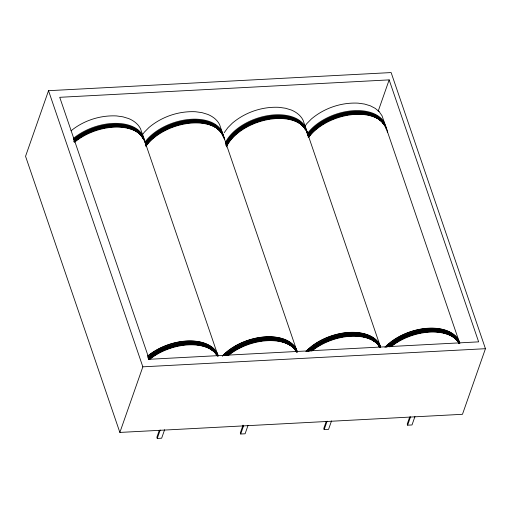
<?xml version="1.0" encoding="UTF-8"?>
<svg xmlns="http://www.w3.org/2000/svg" width="511" height="511" viewBox="0 0 511 511"><rect width="100%" height="100%" fill="white"/><g stroke="black" fill="none" stroke-linecap="round" stroke-linejoin="round"><path stroke-width="0.77" d="M48.526 90.69L25.55 156.296L119.868 432.427L462.474 414.306L485.45 348.7L391.132 72.568L48.526 90.69L142.844 366.828L119.868 432.427M159.33 430.256L156.864 437.301L157.254 438.432L161.642 438.202L164.606 429.751M157.254 438.432L160.211 429.981M243.032 425.139L240.323 432.887L240.707 434.018L245.101 433.788L248.059 425.337M240.707 434.018L243.664 425.567M378.197 111.174L389.158 79.882L59.73 97.307L149.212 359.284L478.641 341.853L389.158 79.882M326.242 421.428L323.776 428.467L324.159 429.604L328.554 429.368L331.511 420.923M324.159 429.604L327.123 421.153M409.694 417.014L407.229 424.053L407.618 425.19L412.013 424.954L414.97 416.503M407.618 425.19L410.576 416.74M142.499 134.706L144.306 132.196L148.905 127.546C161.751 116.687 178.799 110.893 195.598 111.743L202.049 112.656L207.836 114.419C212.678 116.438 217.143 119.727 219.564 124.492L221.985 131.57M224.208 132.707L227.759 127.782L232.364 123.132C245.203 112.273 262.252 106.48 279.051 107.329L285.508 108.243L291.289 110.006C296.131 112.024 300.602 115.314 303.017 120.079L305.437 127.156M305.016 126.108L306.824 123.605L311.423 118.948C324.268 108.089 341.316 102.296 358.115 103.152L364.573 104.059L370.354 105.822L375.278 108.396L379.188 111.705M71.055 130.79C83.676 120.475 100.265 115.128 116.534 115.927L122.991 116.84L128.772 118.603C133.614 120.622 138.079 123.911 140.499 128.676L142.92 135.754M142.844 366.828L485.45 348.7M379.283 111.807L382.024 115.761L384.502 122.972M385.754 126.709L458.789 340.53M306.689 130.893L379.73 344.714M223.237 135.306L296.271 349.128M144.172 139.49L217.207 353.312M310.95 350.565A42.669 25.633 -18.9 0 1 378.153 344.81M379.028 346.068A42.669 25.633 -18.9 0 1 379.769 347.378M311.531 350.687A43.007 25.837 -18.9 0 1 379.96 347.295M310.988 350.993A42.854 25.742 -18.9 0 1 379.75 347.129M308.197 351.242A42.905 25.774 -18.9 0 1 349.588 333.919A42.905 25.774 -18.9 0 1 380.178 347.435A43.192 25.946 -18.9 0 0 311.48 350.84M225.836 144.076A43.026 25.844 -18.9 0 1 267.777 116.827A43.026 25.844 -18.9 0 1 306.134 130.248M310.241 350.552A42.643 25.62 -18.9 0 1 379.571 346.886M225.926 145.239A42.764 25.691 -18.9 0 1 265.605 117.9A42.764 25.691 -18.9 0 1 305.182 128.721M226.047 144.3A42.879 25.754 -18.9 0 1 267.247 117.255A42.879 25.754 -18.9 0 1 305.814 129.82M226.501 145.035A42.656 25.627 -18.9 0 1 263.893 118.878A42.656 25.627 -18.9 0 1 303.636 126.69M304.511 127.948A42.656 25.627 -18.9 0 1 305.252 129.257M226.079 145.482A42.694 25.646 -18.9 0 1 265.688 118.188A42.694 25.646 -18.9 0 1 305.195 128.996M310.33 350.808A42.637 25.614 -18.9 0 1 379.647 347.141M226.622 145.533A42.713 25.659 -18.9 0 1 265.861 118.942A42.713 25.659 -18.9 0 1 305.118 129.079M226.577 145.29A42.669 25.633 -18.9 0 1 264.577 118.986A42.669 25.633 -18.9 0 1 304.179 127.558M309.04 351.274A42.694 25.646 -18.9 0 1 348.924 334.577A42.694 25.646 -18.9 0 1 379.532 346.618M308.369 351.504A42.783 25.697 -18.9 0 1 348.464 334.309A42.783 25.697 -18.9 0 1 379.532 346.343M305.846 351.517A43.499 26.131 -18.9 0 1 348.738 332.437A43.499 26.131 -18.9 0 1 380.606 346.822M310.982 350.789A42.745 25.678 -18.9 0 1 378.3 345.021M226.916 145.309A42.93 25.786 -18.9 0 1 264.73 119.568A42.93 25.786 -18.9 0 1 304.211 127.552M226.954 145.079A42.803 25.71 -18.9 0 1 263.452 119.702A42.803 25.71 -18.9 0 1 303.017 126.179M304.473 127.993A42.803 25.71 -18.9 0 1 305.635 129.947M289.398 118.673A41.781 25.096 -18.9 0 1 290.797 119.069M307.922 135.76A42.764 25.691 -18.9 0 1 349.78 112.854A42.764 25.691 -18.9 0 1 384.847 125.91M312.074 350.878A43.499 26.131 -18.9 0 1 380.305 347.269M226.392 146.983A43.499 26.131 -18.9 0 1 270.626 119.146A43.499 26.131 -18.9 0 1 308.133 135.217M226.846 145.526A43.09 25.889 -18.9 0 1 267.221 119.178A43.09 25.889 -18.9 0 1 306.057 130.292M306.383 130.976A43.09 25.889 -18.9 0 1 307.488 134.572M225.594 143.872A43.211 25.959 -18.9 0 1 268.933 116.304A43.211 25.959 -18.9 0 1 306.645 131.442M225.434 142.537A43.518 26.144 -18.9 0 1 271.086 115.173A43.518 26.144 -18.9 0 1 307.073 133.001M306.415 351.166A43.48 26.118 -18.9 0 1 349.185 332.591A43.48 26.118 -18.9 0 1 380.638 346.988M307.481 351.491A43.071 25.876 -18.9 0 1 349.154 333.613A43.071 25.876 -18.9 0 1 380.254 347.161M226.935 355.458A42.669 25.633 -18.9 0 1 295.958 351.127M227.504 355.586A43.007 25.837 -18.9 0 1 296.508 351.709M227.529 355.407A42.854 25.742 -18.9 0 1 296.291 351.542M225.268 355.158A42.905 25.774 -18.9 0 1 266.518 338.314A42.905 25.774 -18.9 0 1 296.725 351.849M145.45 143.259A43.026 25.844 -18.9 0 1 189.977 120.526A43.026 25.844 -18.9 0 1 223.23 136.852M226.782 354.966A42.643 25.62 -18.9 0 1 296.118 351.3M145.405 144.358A42.764 25.691 -18.9 0 1 187.262 121.452A42.764 25.691 -18.9 0 1 222.33 134.508A42.93 25.786 -18.9 0 0 220.752 131.966M145.233 144.108A42.879 25.754 -18.9 0 1 187.793 121.069A42.879 25.754 -18.9 0 1 222.611 134.936M145.667 144.862A42.656 25.627 -18.9 0 1 186.228 122.18A42.656 25.627 -18.9 0 1 221.793 133.671M145.552 144.607A42.694 25.646 -18.9 0 1 186.145 121.905A42.694 25.646 -18.9 0 1 221.742 133.409M226.878 355.222A42.637 25.614 -18.9 0 1 296.195 351.555M145.788 145.36A42.713 25.659 -18.9 0 1 185.212 122.832A42.713 25.659 -18.9 0 1 221.276 132.841M145.744 145.111A42.669 25.633 -18.9 0 1 182.727 123.055A42.669 25.633 -18.9 0 1 219.276 130.164M220.726 131.972A42.669 25.633 -18.9 0 1 221.889 133.92M225.44 355.42A42.783 25.697 -18.9 0 1 266.57 338.627A42.783 25.697 -18.9 0 1 296.68 352.124M222.387 355.931A43.499 26.131 -18.9 0 1 265.88 336.819A43.499 26.131 -18.9 0 1 297.37 351.964M226.667 354.704A42.694 25.646 -18.9 0 1 296.073 351.031M227.529 355.202A42.745 25.678 -18.9 0 1 294.847 349.435M295.722 350.693A42.745 25.678 -18.9 0 1 296.463 352.009M145.769 145.807A42.93 25.786 -18.9 0 1 182.976 123.617A42.93 25.786 -18.9 0 1 219.749 130.765M145.795 145.59A42.803 25.71 -18.9 0 1 185.902 122.921A42.803 25.71 -18.9 0 1 221.825 133.697M212.052 124.991A41.876 25.154 -18.9 0 1 214.601 126.473M228.621 355.298A43.499 26.131 -18.9 0 1 296.846 351.683M145.705 146.012A43.09 25.889 -18.9 0 1 184.867 123.387A43.09 25.889 -18.9 0 1 221.435 132.739M222.604 134.706A43.09 25.889 -18.9 0 1 223.882 138.251M228.021 355.254A43.192 25.946 -18.9 0 1 296.75 351.843M144.754 142.371A43.518 26.144 -18.9 0 1 189.785 119.376A43.518 26.144 -18.9 0 1 223.422 135.894M222.464 356.097A43.48 26.118 -18.9 0 1 265.931 336.992A43.48 26.118 -18.9 0 1 297.408 352.136M146.044 146.108A43.499 26.131 -18.9 0 1 191.05 123.119A43.499 26.131 -18.9 0 1 224.674 139.631M224.546 355.401A43.071 25.876 -18.9 0 1 266.09 338.007A43.071 25.876 -18.9 0 1 296.802 351.574M145.226 143.029A43.211 25.959 -18.9 0 1 189.939 120.194A43.211 25.959 -18.9 0 1 223.339 136.597M389.452 346.867A42.669 25.633 -18.9 0 1 458.476 342.53M390.596 346.503A43.007 25.837 -18.9 0 1 459.025 343.111M390.046 346.809A42.854 25.742 -18.9 0 1 458.003 341.655A42.637 25.614 -18.9 0 0 389.395 346.624M387.785 346.56A42.905 25.774 -18.9 0 1 429.042 329.716A42.905 25.774 -18.9 0 1 459.242 343.251A43.192 25.946 -18.9 0 0 390.545 346.656M307.545 135.268A43.026 25.844 -18.9 0 1 350.259 112.152A43.026 25.844 -18.9 0 1 385.192 126.07M389.299 346.369A42.643 25.62 -18.9 0 1 457.473 340.754M307.75 135.511A42.879 25.754 -18.9 0 1 349.716 112.548A42.879 25.754 -18.9 0 1 384.872 125.636M308.184 136.265A42.656 25.627 -18.9 0 1 348.751 113.583A42.656 25.627 -18.9 0 1 384.31 125.074M308.069 136.015A42.694 25.646 -18.9 0 1 348.668 113.308A42.694 25.646 -18.9 0 1 384.259 124.812M308.305 136.763A42.713 25.659 -18.9 0 1 347.129 114.336A42.713 25.659 -18.9 0 1 383.371 123.605M308.267 136.514A42.669 25.633 -18.9 0 1 345.244 114.458A42.669 25.633 -18.9 0 1 381.794 121.567M383.244 123.375A42.669 25.633 -18.9 0 1 384.055 124.665M387.958 346.822A42.783 25.697 -18.9 0 1 427.924 330.1A42.783 25.697 -18.9 0 1 458.591 342.159M384.904 347.333A43.499 26.131 -18.9 0 1 428.397 328.222A43.499 26.131 -18.9 0 1 459.887 343.366M389.184 346.107A42.694 25.646 -18.9 0 1 458.591 342.434M390.046 346.605A42.745 25.678 -18.9 0 1 456.361 339.643M458.239 342.102A42.745 25.678 -18.9 0 1 458.98 343.411M308.286 137.21A42.93 25.786 -18.9 0 1 349.109 114.387A42.93 25.786 -18.9 0 1 384.898 125.955M308.318 136.993A42.803 25.71 -18.9 0 1 348.419 114.323A42.803 25.71 -18.9 0 1 384.349 125.106M391.139 346.701A43.499 26.131 -18.9 0 1 459.363 343.092M308.222 137.414A43.09 25.889 -18.9 0 1 352.2 114.132A43.09 25.889 -18.9 0 1 386.399 129.653M307.271 133.773A43.518 26.144 -18.9 0 1 352.303 110.778A43.518 26.144 -18.9 0 1 385.939 127.296M385.479 346.982A43.48 26.118 -18.9 0 1 428.25 328.407A43.48 26.118 -18.9 0 1 459.702 342.811M308.561 137.51A43.499 26.131 -18.9 0 1 354.768 114.432A43.499 26.131 -18.9 0 1 387.389 132.56M386.546 347.308A43.071 25.876 -18.9 0 1 428.218 329.435A43.071 25.876 -18.9 0 1 459.319 342.977M307.743 134.431A43.211 25.959 -18.9 0 1 352.456 111.596A43.211 25.959 -18.9 0 1 385.856 127.999M148.433 359.163A42.669 25.633 -18.9 0 1 216.089 354.027M149.014 359.284A43.007 25.837 -18.9 0 1 217.443 355.892M149.04 359.105A42.854 25.742 -18.9 0 1 217.232 355.72M148.42 357.381A42.905 25.774 -18.9 0 1 189.006 342.447A42.905 25.774 -18.9 0 1 217.66 356.033A43.192 25.946 -18.9 0 0 148.963 359.437M73.929 139.49A43.026 25.844 -18.9 0 1 115.205 124.505A43.026 25.844 -18.9 0 1 143.61 138.845M148.273 358.665A42.643 25.62 -18.9 0 1 216.313 354.168M74.261 140.033A42.764 25.691 -18.9 0 1 114.713 125.15A42.764 25.691 -18.9 0 1 143.265 138.685M73.533 140.244A42.879 25.754 -18.9 0 1 114.272 124.844A42.879 25.754 -18.9 0 1 143.291 138.411M74.504 140.563A42.656 25.627 -18.9 0 1 142.729 137.855M74.395 140.301A42.694 25.646 -18.9 0 1 142.678 137.593M148.369 358.92A42.637 25.614 -18.9 0 1 216.779 355.075M74.063 141.528A42.713 25.659 -18.9 0 1 142.211 137.025M74.012 141.292A42.669 25.633 -18.9 0 1 142.473 137.446M148.158 358.403A42.694 25.646 -18.9 0 1 216.658 354.551M148.586 357.649A42.783 25.697 -18.9 0 1 217.009 354.941M149.033 358.901A42.745 25.678 -18.9 0 1 215.783 353.618M147.634 356.071A43.499 26.131 -18.9 0 1 189.951 340.92A43.499 26.131 -18.9 0 1 218.306 356.148M74.082 141.937A42.93 25.786 -18.9 0 1 143.316 138.73M74.089 141.739A42.803 25.71 -18.9 0 1 140.499 134.776M141.956 136.59A42.803 25.71 -18.9 0 1 143.118 138.545M132.304 128.842A41.876 25.154 -18.9 0 1 134.31 129.883M149.557 359.476A43.499 26.131 -18.9 0 1 217.788 355.867M73.309 138.513A43.518 26.144 -18.9 0 1 117.945 123.4A43.518 26.144 -18.9 0 1 144.556 141.598M147.705 356.237A43.48 26.118 -18.9 0 1 189.415 341.099A43.48 26.118 -18.9 0 1 218.12 355.586M74.6 142.25A43.499 26.131 -18.9 0 1 118.067 127.111A43.499 26.131 -18.9 0 1 145.609 143.815M147.66 357.598A43.071 25.876 -18.9 0 1 188.591 342.127A43.071 25.876 -18.9 0 1 217.737 355.758M74.619 141.624A43.09 25.889 -18.9 0 1 116.534 126.613A43.09 25.889 -18.9 0 1 144.632 141.7M73.731 139.228A43.211 25.959 -18.9 0 1 116.342 124.179A43.211 25.959 -18.9 0 1 144.128 140.04"/></g></svg>
